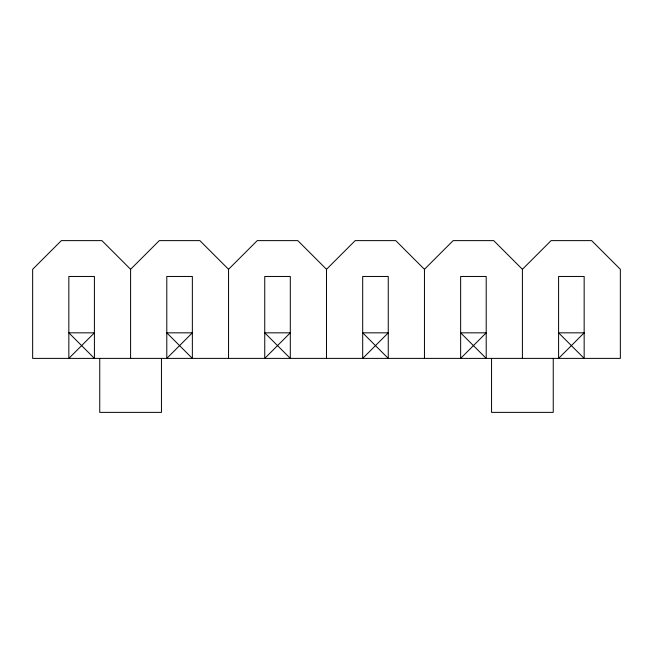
<?xml version="1.0" encoding="UTF-8"?>
<svg xmlns="http://www.w3.org/2000/svg" width="653" height="653" viewBox="0 0 653 653"><rect width="100%" height="100%" fill="white"/><g stroke="black" fill="none" stroke-linecap="round" stroke-linejoin="round"><path stroke-width="0.98" d="M130.6 358.391L130.6 269.305L159.291 240.622L199.859 240.622L228.55 269.305L228.55 358.391M228.55 269.305L257.241 240.622L297.809 240.622L326.5 269.305L326.5 358.391M326.5 269.305L355.191 240.622L395.759 240.622L424.45 269.305L424.45 358.391M424.45 269.305L453.141 240.622L493.709 240.622L522.4 269.305L522.4 358.391M522.4 269.305L551.091 240.622L591.659 240.622L620.35 269.305L620.35 358.391L32.65 358.391L32.65 269.305L61.341 240.622L101.909 240.622L130.6 269.305M553.246 358.391L553.246 412.378L491.554 412.378L491.554 358.391M161.454 358.391L161.454 412.378L99.746 412.378L99.746 358.391M94.407 332.834L68.843 358.391L68.843 276.464L94.407 276.464L94.407 358.391L68.843 332.834L94.407 332.834M192.357 332.834L166.793 358.391L166.793 276.464L192.357 276.464L192.357 358.391L166.793 332.834L192.357 332.834M290.307 332.834L264.743 358.391L264.743 276.464L290.307 276.464L290.307 358.391L264.743 332.834L290.307 332.834M388.257 332.834L362.693 358.391L362.693 276.464L388.257 276.464L388.257 358.391L362.693 332.834L388.257 332.834M486.207 332.834L460.643 358.391L460.643 276.464L486.207 276.464L486.207 358.391L460.643 332.834L486.207 332.834M584.157 332.834L558.593 358.391L558.593 276.464L584.157 276.464L584.157 358.391L558.593 332.834L584.157 332.834"/></g></svg>
